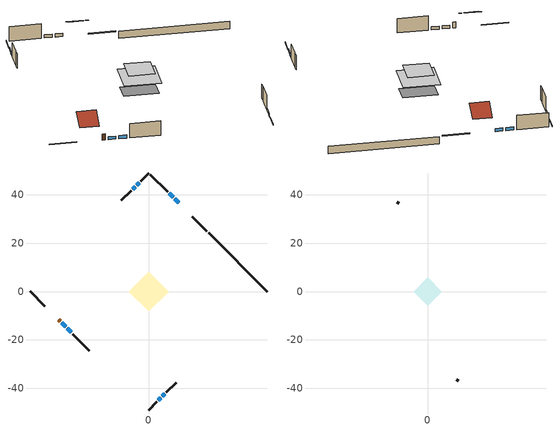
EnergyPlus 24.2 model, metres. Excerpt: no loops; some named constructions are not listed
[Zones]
conditioned space
 floor adiabatic (AdiabaticFloorConstruction): -8.21,0 0,8.21 8.21,0 0,-8.21 z2.74
 floor foundation (Slab1 construction): -6.06,1.73 -1.73,6.06 6.06,-1.73 1.73,-6.06 z-2.13
 wall outside (RimJoist1 construction): 24.03,24.9 18.02,30.92 z0.3:0.61
 wall outside (RimJoist2 construction): 0,-48.93 3.34,-45.59 z0.3:0.61
 wall outside (RimJoist3 construction): -48.93,0 -42.92,-6.01 z0.3:0.61
 wall outside (RimJoist4 construction): 0,48.93 -3.34,45.59 z0.3:0.61
 wall outside (AdiabaticWallConstruction 1): -37.26,-11.67 -36.62,-12.32 z0.3:2.34
 wall outside (AdiabaticWallConstruction): 12.36,36.57 10.71,38.22 / 10.05,38.88 8.41,40.53 z0.3:1.34; 4,-44.94 5.01,-43.93 / 5.66,-43.27 6.67,-42.26 / -4,44.94 -5.01,43.93 / -5.66,43.27 -6.67,42.26 z0.3:1.25; -35.96,-12.97 -34.35,-14.59 z0.3:1.31; -33.69,-15.24 -32.01,-16.92 z0.3:1.37
 wall outside (Wall1 construction): 7.75,41.18 0.66,48.28 z0.3:5.18
 wall outside (Wall2 construction): 7.33,-41.6 11.27,-37.67 z0.3:5.18
 wall outside (Wall3 construction): -31.35,-17.58 -24.53,-24.4 z0.3:5.18
 wall outside (Wall4 construction): -7.33,41.6 -11.27,37.67 z0.3:5.18
 wall foundation (FoundationWall1 construction): 48.93,0 24.69,24.25 z-2.13:0.3
 window (WindowConstruction): 12.36,36.57 10.71,38.22 z0.3:1.34
 window (WindowConstruction 1): 10.05,38.88 8.41,40.53 z0.3:1.34
 window (WindowConstruction 2): 4,-44.94 5.01,-43.93 z0.3:1.25
 window (WindowConstruction 3): 5.66,-43.27 6.67,-42.26 z0.3:1.25
 window (WindowConstruction 4): -35.96,-12.97 -34.35,-14.59 z0.3:1.31
 window (WindowConstruction 5): -33.69,-15.24 -32.01,-16.92 z0.3:1.37
 window (WindowConstruction 6): -4,44.94 -5.01,43.93 z0.3:1.25
 window (WindowConstruction 7): -5.66,43.27 -6.67,42.26 z0.3:1.25
 door (Door): -37.26,-11.67 -36.62,-12.32 z0.3:2.34
 ceiling adiabatic (AdiabaticFloorConstruction): 0,-8.21 8.21,0 0,8.21 -8.21,0 z2.74
attic - vented
 floor to conditioned space (Floor1 construction Reversed): -5.81,0 0,5.81 5.81,0 0,-5.81 z5.18
 wall outside (Wall5 construction): 11.92,-37.01 12.6,-36.33 z0.3:5.18
 wall outside (Wall6 construction): -11.92,37.01 -12.6,36.33 z0.3:5.18
 roof outside (Roof1 construction): 13.02,35.92,5.18 9.13,32.03,7.93 13.47,27.69,7.93 17.36,31.57,5.18
 roof outside (Roof2 construction): -37.92,-11.01,5.18 -34.04,-7.13,7.93 -38.38,-2.79,7.93 -42.26,-6.67,5.18
[Material] Roughness=Rough; Thermal Absorptance=0.9
Name | Thickness {m} | Conductivity {W/m-K} | Density {kg/m3} | Specific Heat {J/kg-K} | Solar Absorptance | Visible Absorptance
ceiling loosefill ins | 0.169333 | 0.0480833 | 16.02 | 1046.75 | 0.7 | 0.7
ceiling stud and cavity | 0.1397 | 0.0824711 | 65.682 | 1177.47 | 0.7 | 0.7
gypsum board | 0.0127 | 0.160291 | 801 | 837.4 | 0.6 | 0.6
[Construction]
Floor1 construction: ceiling loosefill ins, ceiling stud and cavity, gypsum board
[EnergyManagementSystem:OutputVariable] Update Frequency=ZoneTimestep
Name | EMS Variable | Type of Data in Variable | EMS Program or Subroutine | Units
loads_clg_skylights_conduction_annual_outvar; loads_clg_skylights_conduction_timeseries_outvar | loads_clg_skylights_conduction | Summed | component_loads_program | J
loads_clg_skylights_solar_annual_outvar; loads_clg_skylights_solar_timeseries_outvar | loads_clg_skylights_solar | Summed | component_loads_program | J
loads_clg_floors_annual_outvar; loads_clg_floors_timeseries_outvar | loads_clg_floors | Summed | component_loads_program | J
loads_clg_slabs_annual_outvar; loads_clg_slabs_timeseries_outvar | loads_clg_slabs | Summed | component_loads_program | J
loads_clg_internal_mass_annual_outvar; loads_clg_internal_mass_timeseries_outvar | loads_clg_internal_mass | Summed | component_loads_program | J
loads_clg_infil_annual_outvar; loads_clg_infil_timeseries_outvar | loads_clg_infil | Summed | component_loads_program | J
loads_clg_natvent_annual_outvar; loads_clg_natvent_timeseries_outvar | loads_clg_natvent | Summed | component_loads_program | J
loads_clg_mechvent_annual_outvar; loads_clg_mechvent_timeseries_outvar | loads_clg_mechvent | Summed | component_loads_program | J
loads_clg_whf_annual_outvar; loads_clg_whf_timeseries_outvar | loads_clg_whf | Summed | component_loads_program | J
loads_clg_ducts_annual_outvar; loads_clg_ducts_timeseries_outvar | loads_clg_ducts | Summed | component_loads_program | J
loads_clg_intgains_annual_outvar; loads_clg_intgains_timeseries_outvar | loads_clg_intgains | Summed | component_loads_program | J
loads_clg_lighting_annual_outvar; loads_clg_lighting_timeseries_outvar | loads_clg_lighting | Summed | component_loads_program | J
loads_htg_tot_annual_outvar; loads_htg_tot_timeseries_outvar | loads_htg_tot | Summed | total_loads_program | J
loads_clg_tot_annual_outvar; loads_clg_tot_timeseries_outvar | loads_clg_tot | Summed | total_loads_program | J
total_infil_flow_rate_timeseries_outvar | total_infil_flow_rate | Averaged | total_airflows_program | m^3/s
total_mechvent_flow_rate_timeseries_outvar | total_mechvent_flow_rate | Averaged | total_airflows_program | m^3/s
total_natvent_flow_rate_timeseries_outvar | total_natvent_flow_rate | Averaged | total_airflows_program | m^3/s
total_whf_flow_rate_timeseries_outvar | total_whf_flow_rate | Averaged | total_airflows_program | m^3/s
[Schedule:Day:Interval]
freezer schedule day 5: No, 01:00, 0.675182, 02:00, 0.658303, 03:00, 0.641423, 04:00, 0.624544, 06:00, 0.607664, 07:00, 0.641423, 08:00, 0.675182, 10:00, 0.692062, 12:00, 0.675182, 15:00, 0.708942, 16:00, 0.692062, 17:00, 0.742701, 18:00, 0.810219, 19:00, 0.843978, 20:00, 0.810219, 21:00, 0.793339, 22:00, 0.77646, 23:00, 0.742701, 24:00, 0.692062
freezer schedule day 6: No, 01:00, 0.610949, 02:00, 0.595675, 03:00, 0.580401, 04:00, 0.565128, 06:00, 0.549854, 07:00, 0.580401, 08:00, 0.610949, 10:00, 0.626223, 12:00, 0.610949, 15:00, 0.641496, 16:00, 0.626223, 17:00, 0.672044, 18:00, 0.733139, 19:00, 0.763686, 20:00, 0.733139, 21:00, 0.717865, 22:00, 0.702591, 23:00, 0.672044, 24:00, 0.626223
mech vent bath fan 0 schedule day: No, 19:00, 0, 20:00, 1, 24:00, 0
mech vent bath fan 0 schedule default day; mech vent range fan 0 schedule default day; general water use schedule default day; misc grill schedule default day; cooling season schedule day; cooling season schedule day 2; cooling season schedule default day; exterior lighting schedule default day; natural vent schedule default day: No, 24:00, 0
mech vent range fan 0 schedule day: No, 22:00, 0, 23:00, 1, 24:00, 0
general water use schedule day: No, 01:00, 0.315068, 03:00, 0.287671, 04:00, 0.342466, 05:00, 0.369863, 06:00, 0.520548, 07:00, 0.60274, 08:00, 0.534247, 10:00, 0.506849, 11:00, 0.465753, 14:00, 0.479452, 15:00, 0.534247, 16:00, 0.589041, 17:00, 0.69863, 18:00, 0.876712, 19:00, 0.890411, 20:00, 0.986301, 21:00, 1, 22:00, 0.863014, 23:00, 0.616438, 24:00, 0.465753
misc grill schedule day: No, 01:00, 0.0248447, 03:00, 0.00621118, 04:00, 0.0124224, 05:00, 0.0434783, 06:00, 0.0745342, 07:00, 0.180124, 08:00, 0.285714, 09:00, 0.273292, 10:00, 0.254658, 11:00, 0.273292, 12:00, 0.285714, 13:00, 0.26087, 14:00, 0.236025, 15:00, 0.304348, 16:00, 0.36646, 17:00, 0.68323, 18:00, 1, 19:00, 0.714286, 20:00, 0.434783, 21:00, 0.273292, 22:00, 0.118012, 23:00, 0.0807453, 24:00, 0.0434783
cooling season schedule day 1; natural vent schedule day: No, 24:00, 1
exterior lighting schedule day: No, 01:00, 0.566667, 03:00, 0.524167, 05:00, 0.495833, 06:00, 0.5525, 07:00, 0.623333, 08:00, 0.580833, 09:00, 0.439167, 10:00, 0.354167, 12:00, 0.34, 13:00, 0.354167, 14:00, 0.396667, 15:00, 0.425, 16:00, 0.495833, 17:00, 0.623333, 18:00, 0.793333, 19:00, 0.906667, 20:00, 0.963333, 21:00, 0.991667, 22:00, 0.920833, 23:00, 0.793333, 24:00, 0.665833
exterior lighting schedule day 1: No, 01:00, 0.528571, 03:00, 0.488929, 05:00, 0.4625, 06:00, 0.515357, 07:00, 0.581429, 08:00, 0.541786, 09:00, 0.409643, 10:00, 0.330357, 12:00, 0.317143, 13:00, 0.330357, 14:00, 0.37, 15:00, 0.396429, 16:00, 0.4625, 17:00, 0.581429, 18:00, 0.74, 19:00, 0.845714, 20:00, 0.898571, 21:00, 0.925, 22:00, 0.858929, 23:00, 0.74, 24:00, 0.621071
exterior lighting schedule day 10: No, 01:00, 0.552381, 03:00, 0.510952, 05:00, 0.483333, 06:00, 0.538571, 07:00, 0.607619, 08:00, 0.56619, 09:00, 0.428095, 10:00, 0.345238, 12:00, 0.331429, 13:00, 0.345238, 14:00, 0.386667, 15:00, 0.414286, 16:00, 0.483333, 17:00, 0.607619, 18:00, 0.773333, 19:00, 0.88381, 20:00, 0.939048, 21:00, 0.966667, 22:00, 0.897619, 23:00, 0.773333, 24:00, 0.649048
exterior lighting schedule day 11: No, 01:00, 0.571429, 03:00, 0.528571, 05:00, 0.5, 06:00, 0.557143, 07:00, 0.628571, 08:00, 0.585714, 09:00, 0.442857, 10:00, 0.357143, 12:00, 0.342857, 13:00, 0.357143, 14:00, 0.4, 15:00, 0.428571, 16:00, 0.5, 17:00, 0.628571, 18:00, 0.8, 19:00, 0.914286, 20:00, 0.971429, 21:00, 1, 22:00, 0.928571, 23:00, 0.8, 24:00, 0.671429
exterior lighting schedule day 2: No, 01:00, 0.485714, 03:00, 0.449286, 05:00, 0.425, 06:00, 0.473571, 07:00, 0.534286, 08:00, 0.497857, 09:00, 0.376429, 10:00, 0.303571, 12:00, 0.291429, 13:00, 0.303571, 14:00, 0.34, 15:00, 0.364286, 16:00, 0.425, 17:00, 0.534286, 18:00, 0.68, 19:00, 0.777143, 20:00, 0.825714, 21:00, 0.85, 22:00, 0.789286, 23:00, 0.68, 24:00, 0.570714
exterior lighting schedule day 3: No, 01:00, 0.442857, 03:00, 0.409643, 05:00, 0.3875, 06:00, 0.431786, 07:00, 0.487143, 08:00, 0.453929, 09:00, 0.343214, 10:00, 0.276786, 12:00, 0.265714, 13:00, 0.276786, 14:00, 0.31, 15:00, 0.332143, 16:00, 0.3875, 17:00, 0.487143, 18:00, 0.62, 19:00, 0.708571, 20:00, 0.752857, 21:00, 0.775, 22:00, 0.719643, 23:00, 0.62, 24:00, 0.520357
exterior lighting schedule day 4: No, 01:00, 0.4, 03:00, 0.37, 05:00, 0.35, 06:00, 0.39, 07:00, 0.44, 08:00, 0.41, 09:00, 0.31, 10:00, 0.25, 12:00, 0.24, 13:00, 0.25, 14:00, 0.28, 15:00, 0.3, 16:00, 0.35, 17:00, 0.44, 18:00, 0.56, 19:00, 0.64, 20:00, 0.68, 21:00, 0.7, 22:00, 0.65, 23:00, 0.56, 24:00, 0.47
exterior lighting schedule day 5: No, 01:00, 0.380952, 03:00, 0.352381, 05:00, 0.333333, 06:00, 0.371429, 07:00, 0.419048, 08:00, 0.390476, 09:00, 0.295238, 10:00, 0.238095, 12:00, 0.228571, 13:00, 0.238095, 14:00, 0.266667, 15:00, 0.285714, 16:00, 0.333333, 17:00, 0.419048, 18:00, 0.533333, 19:00, 0.609524, 20:00, 0.647619, 21:00, 0.666667, 22:00, 0.619048, 23:00, 0.533333, 24:00, 0.447619
exterior lighting schedule day 6: No, 01:00, 0.390476, 03:00, 0.36119, 05:00, 0.341667, 06:00, 0.380714, 07:00, 0.429524, 08:00, 0.400238, 09:00, 0.302619, 10:00, 0.244048, 12:00, 0.234286, 13:00, 0.244048, 14:00, 0.273333, 15:00, 0.292857, 16:00, 0.341667, 17:00, 0.429524, 18:00, 0.546667, 19:00, 0.624762, 20:00, 0.66381, 21:00, 0.683333, 22:00, 0.634524, 23:00, 0.546667, 24:00, 0.45881
exterior lighting schedule day 7: No, 01:00, 0.419048, 03:00, 0.387619, 05:00, 0.366667, 06:00, 0.408571, 07:00, 0.460952, 08:00, 0.429524, 09:00, 0.324762, 10:00, 0.261905, 12:00, 0.251429, 13:00, 0.261905, 14:00, 0.293333, 15:00, 0.314286, 16:00, 0.366667, 17:00, 0.460952, 18:00, 0.586667, 19:00, 0.670476, 20:00, 0.712381, 21:00, 0.733333, 22:00, 0.680952, 23:00, 0.586667, 24:00, 0.492381
exterior lighting schedule day 8: No, 01:00, 0.466667, 03:00, 0.431667, 05:00, 0.408333, 06:00, 0.455, 07:00, 0.513333, 08:00, 0.478333, 09:00, 0.361667, 10:00, 0.291667, 12:00, 0.28, 13:00, 0.291667, 14:00, 0.326667, 15:00, 0.35, 16:00, 0.408333, 17:00, 0.513333, 18:00, 0.653333, 19:00, 0.746667, 20:00, 0.793333, 21:00, 0.816667, 22:00, 0.758333, 23:00, 0.653333, 24:00, 0.548333
exterior lighting schedule day 9: No, 01:00, 0.509524, 03:00, 0.47131, 05:00, 0.445833, 06:00, 0.496786, 07:00, 0.560476, 08:00, 0.522262, 09:00, 0.394881, 10:00, 0.318452, 12:00, 0.305714, 13:00, 0.318452, 14:00, 0.356667, 15:00, 0.382143, 16:00, 0.445833, 17:00, 0.560476, 18:00, 0.713333, 19:00, 0.815238, 20:00, 0.86619, 21:00, 0.891667, 22:00, 0.827976, 23:00, 0.713333, 24:00, 0.59869
[Schedule:Week:Daily]
cooling season schedule Week Rule - Jan1-May26: cooling season schedule day, cooling season schedule day, cooling season schedule day, cooling season schedule day, cooling season schedule day, cooling season schedule day, cooling season schedule day, cooling season schedule default day, cooling season schedule default day, cooling season schedule default day, cooling season schedule default day, cooling season schedule default day
cooling season schedule Week Rule - May27-Jun2: cooling season schedule day, cooling season schedule day, cooling season schedule day, cooling season schedule day, cooling season schedule day, cooling season schedule day 1, cooling season schedule day 1, cooling season schedule default day, cooling season schedule default day, cooling season schedule default day, cooling season schedule default day, cooling season schedule default day
cooling season schedule Week Rule - Jun3-Sep29: cooling season schedule day 1, cooling season schedule day 1, cooling season schedule day 1, cooling season schedule day 1, cooling season schedule day 1, cooling season schedule day 1, cooling season schedule day 1, cooling season schedule default day, cooling season schedule default day, cooling season schedule default day, cooling season schedule default day, cooling season schedule default day
cooling season schedule Week Rule - Sep30-Oct6: cooling season schedule day 1, cooling season schedule day 2, cooling season schedule day 2, cooling season schedule day 2, cooling season schedule day 2, cooling season schedule day 2, cooling season schedule day 2, cooling season schedule default day, cooling season schedule default day, cooling season schedule default day, cooling season schedule default day, cooling season schedule default day
cooling season schedule Week Rule - Oct7-Dec31: cooling season schedule day 2, cooling season schedule day 2, cooling season schedule day 2, cooling season schedule day 2, cooling season schedule day 2, cooling season schedule day 2, cooling season schedule day 2, cooling season schedule default day, cooling season schedule default day, cooling season schedule default day, cooling season schedule default day, cooling season schedule default day
natural vent schedule Week Rule - Jan1-Jan6: natural vent schedule day, natural vent schedule day, natural vent schedule default day, natural vent schedule day, natural vent schedule default day, natural vent schedule day, natural vent schedule default day, natural vent schedule default day, natural vent schedule default day, natural vent schedule default day, natural vent schedule default day, natural vent schedule default day
natural vent schedule Week Rule - Jan7-Dec31: natural vent schedule default day, natural vent schedule day, natural vent schedule default day, natural vent schedule day, natural vent schedule default day, natural vent schedule day, natural vent schedule default day, natural vent schedule default day, natural vent schedule default day, natural vent schedule default day, natural vent schedule default day, natural vent schedule default day
[Schedule:Year]
cooling season schedule: cooling season schedule Week Rule - Jan1-May26, 1, 1, 5, 26, cooling season schedule Week Rule - May27-Jun2, 5, 27, 6, 2, cooling season schedule Week Rule - Jun3-Sep29, 6, 3, 9, 29, cooling season schedule Week Rule - Sep30-Oct6, 9, 30, 10, 6, cooling season schedule Week Rule - Oct7-Dec31, 10, 7, 12, 31
natural vent schedule: natural vent schedule Week Rule - Jan1-Jan6, 1, 1, 1, 6, natural vent schedule Week Rule - Jan7-Dec31, 1, 7, 12, 31
[Schedule:File]
hot_water_dishwasher: File=in.schedules.csv; Column Number=6; Rows to Skip at Top=1; Number of Hours of Data=8760; Column Separator=Comma; Interpolate to Timestep=Yes; Minutes per Item=15; Adjust Schedule for Daylight Savings=Yes
